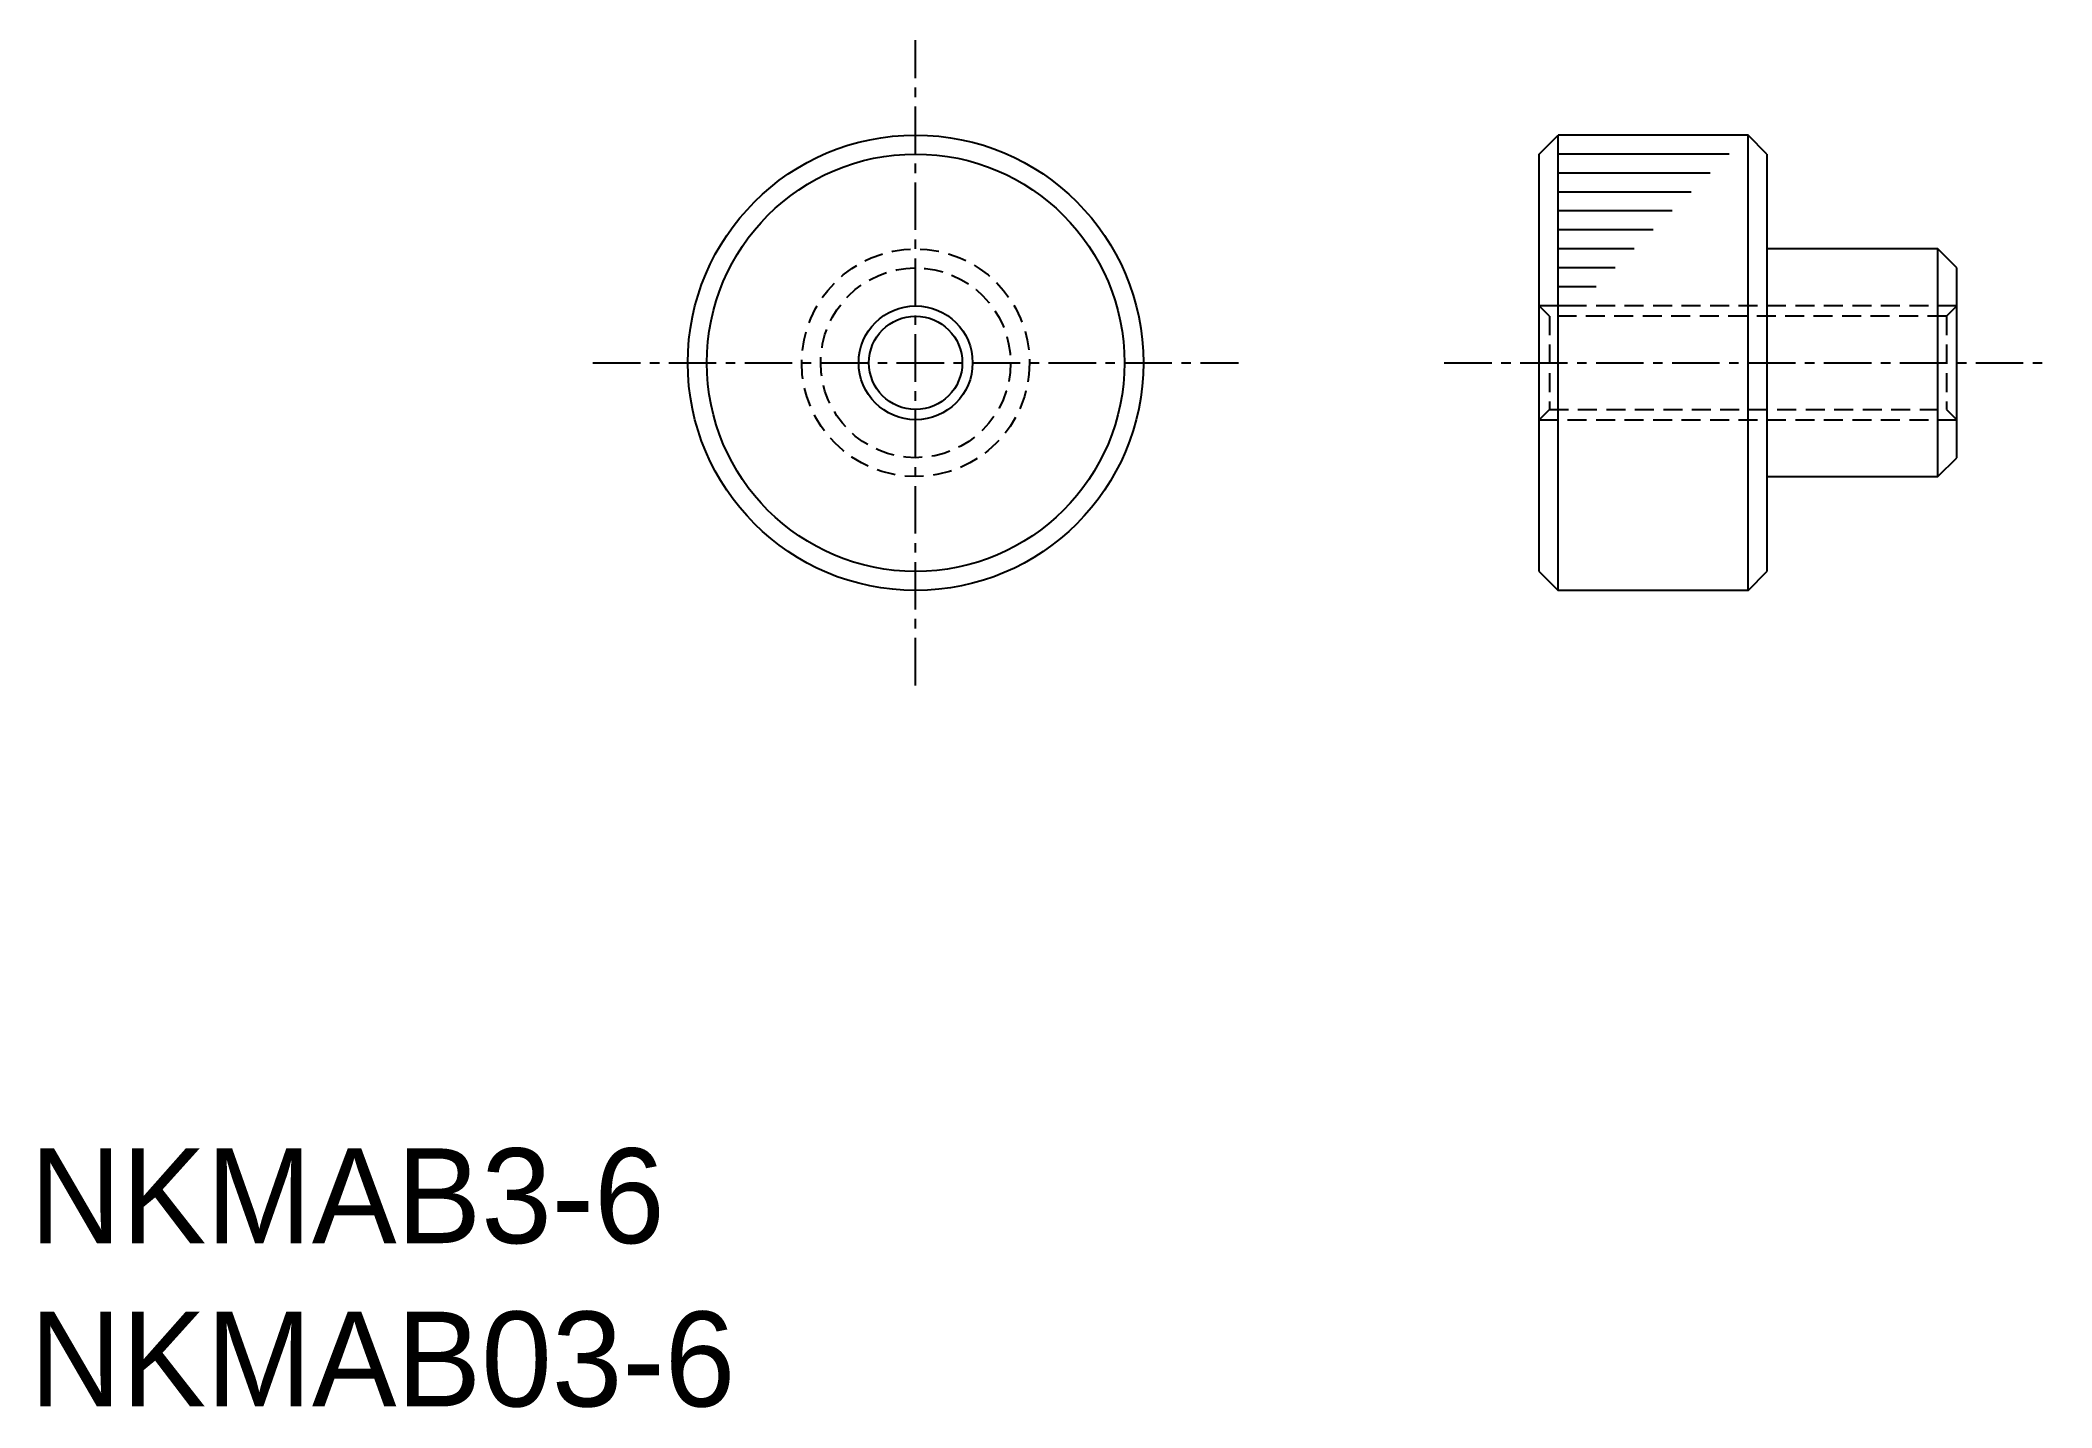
# Model space of a CAD drawing. Extents: x 0.3 to 53.2, y 0 to 36.
import ezdxf

# ---------------------------------------------------------------- set-up
doc = ezdxf.new("R2010")
doc.units = 0
doc.linetypes.add('CENTER', pattern=[2, 1.25, -0.25, 0.25, -0.25])
doc.linetypes.add('DASHED', pattern=[0.75, 0.5, -0.25])
doc.layers.get('0').update_dxf_attribs({"linetype": 'CONTINUOUS'})
doc.layers.add('CENTER', color=1, linetype='CENTER')

msp = doc.modelspace()

# ---------------------------------------------------------------- linework, layer by layer
at = {"color": 7, "linetype": 'CONTINUOUS'}
for p, q in [((39.75, 33), (40.25, 33.5)), ((40.25, 21.5), (40.25, 33.5)), ((45.25, 33.5), (40.25, 33.5)), ((45.25, 21.5), (45.25, 33.5)), ((45.75, 33), (45.25, 33.5)), ((39.75, 22), (39.75, 33)), ((44.75, 33), (40.25, 33)), ((45.75, 33), (45.75, 22)), ((44.25, 32.5), (40.25, 32.5)), ((43.75, 32), (40.25, 32)), ((43.25, 31.5), (40.25, 31.5)), ((42.75, 31), (40.25, 31)), ((42.25, 30.5), (40.25, 30.5)), ((50.25, 30.5), (45.75, 30.5)), ((50.25, 24.5), (50.25, 30.5)), ((50.75, 30), (50.25, 30.5)), ((41.75, 30), (40.25, 30)), ((50.75, 25), (50.75, 30)), ((41.25, 29.5), (40.25, 29.5)), ((40.75, 29), (40.25, 29)), ((50.25, 24.5), (50.75, 25)), ((45.75, 24.5), (50.25, 24.5)), ((39.75, 22), (40.25, 21.5)), ((45.25, 21.5), (45.75, 22)), ((45.25, 21.5), (40.25, 21.5))]:
    msp.add_line(p, q, dxfattribs=at)
at = {"color": 3, "linetype": 'DASHED'}
for p, q in [((50.75, 29), (39.75, 29)), ((40.021, 28.729), (39.75, 29)), ((40.021, 28.729), (40.021, 26.271)), ((50.479, 28.729), (40.021, 28.729)), ((50.479, 28.729), (50.75, 29)), ((50.479, 28.729), (50.479, 26.271)), ((39.75, 26), (40.021, 26.271)), ((39.75, 26), (50.75, 26)), ((40.021, 26.271), (50.479, 26.271)), ((50.479, 26.271), (50.75, 26))]:
    msp.add_line(p, q, dxfattribs=at)
at = {"color": 7, "linetype": 'CONTINUOUS'}
for radius in [6, 5.5, 1.229]:
    msp.add_circle((23.329, 27.5), radius, dxfattribs=at)
at = {"color": 3, "linetype": 'DASHED'}
for radius in [3, 2.5]:
    msp.add_circle((23.329, 27.5), radius, dxfattribs=at)
at = {"color": 3, "linetype": 'CONTINUOUS'}
msp.add_circle((23.329, 27.5), 1.5, dxfattribs=at)
at = {"layer": 'CENTER', "color": 1, "linetype": 'CENTER'}
for p, q in [((23.329, 19), (23.329, 36)), ((14.829, 27.5), (31.829, 27.5)), ((37.25, 27.5), (53.25, 27.5))]:
    msp.add_line(p, q, dxfattribs=at)

# ---------------------------------------------------------------- texts
for s, p in [('NKMAB3-6', (0, 4.302)), ('NKMAB03-6', (0, 0))]:
    msp.add_text(s, height=2.5).set_placement(p)

doc.saveas('drawing.dxf')
